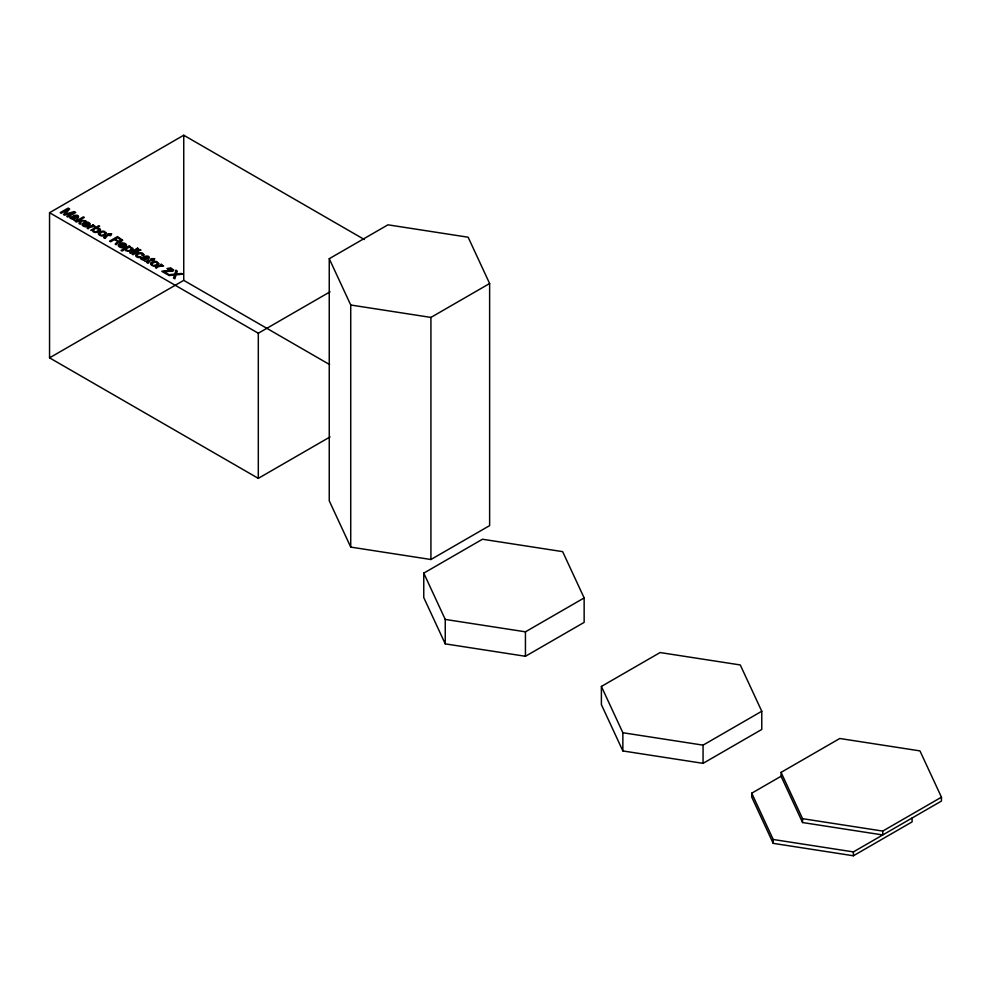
<?xml version="1.0" encoding="UTF-8"?>
<svg xmlns="http://www.w3.org/2000/svg" width="991" height="991" viewBox="0 0 991 991"><rect width="100%" height="100%" fill="white"/><g stroke="black" fill="none" stroke-linecap="round" stroke-linejoin="round"><path stroke-width="1.49" d="M330.053 436.932L258.304 478.356L49.55 357.838L49.55 212.718L183.744 135.234L364.391 239.537M49.55 357.838L183.744 280.354L329.607 364.564M329.247 258.713L387.952 224.821L468.136 237.221L489.628 283.525L489.628 525.614L430.924 559.506L350.727 547.094L329.247 500.802L329.247 258.713L350.727 305.005L350.727 547.094M49.55 212.718L258.304 333.236L330.053 291.812M350.727 305.005L430.924 317.417L489.628 283.525M423.764 573.132L482.468 539.24L562.653 551.64L584.145 597.932L584.145 622.385L525.441 656.277L445.244 643.865L423.764 597.573L423.764 573.132L445.244 619.425L445.244 643.865M445.244 619.425L525.441 631.824L584.145 597.932M601.388 686.441L660.093 652.549L740.277 664.949L761.769 711.253L761.769 729.45L703.065 763.343L622.868 750.943L601.388 704.638L601.388 686.441L622.868 732.733L622.868 750.943M622.868 732.733L703.065 745.145L761.769 711.253M781.069 772.385L839.773 738.493L919.958 750.893L941.45 797.185L941.45 801.062L853.4 851.901L773.203 839.488L751.723 793.196L781.069 776.25L781.069 772.385L802.561 818.677L802.561 822.542L882.746 834.955L882.746 831.077L941.45 797.185M751.723 793.196L751.723 797.061L773.203 843.353L853.4 855.766L912.104 821.873L912.104 818.009M802.561 818.677L882.746 831.077M781.069 776.25L802.561 822.542M853.4 851.901L853.4 855.766M773.203 839.488L773.203 843.353M703.065 745.145L703.065 763.343M525.441 631.824L525.441 656.277M430.924 317.417L430.924 559.506M258.304 333.236L258.304 478.356M183.744 135.234L183.744 280.354M143.819 254.613L142.915 255.988L141.973 255.443C143.398 252.693 137.402 253.337 136.783 255.43A1.685 0.979 0 0 0 137.018 256.198L141.118 257.016L139.842 257.425A2.812 1.623 0 0 1 138.046 257.462C130.961 255.517 141.924 249.794 143.819 254.613M103.844 237.567C106.446 240.54 104.91 235.053 109.32 235.263L110.236 235.796L111.042 235.338L110.112 234.805L111.723 233.864L108.341 233.777L107.548 234.235L108.329 234.694L103.844 237.567M146.891 262.417C149.492 265.402 147.969 259.902 152.366 260.113L154.088 260.187L153.159 259.654L154.782 258.725L151.4 258.639L150.607 259.097L151.388 259.543L146.891 262.417M83.306 224.66L84.371 225.849L86.737 225.886C88.942 228.413 78.14 225.564 83.455 222.876C85.833 220.299 93.649 223.446 88.546 226.047L84.297 223.594L83.306 224.66M119.589 245.607L120.654 246.796L123.02 246.846C125.225 249.36 114.423 246.511 119.75 243.836C122.116 241.247 129.932 244.393 124.829 246.994L120.592 244.542L119.589 245.607M77.459 216.992C75.39 216.682 63.833 216.521 73.718 219.581C74.015 223.669 84.607 213.176 73.359 215.617L77.459 216.992M148.192 257.821C146.111 257.524 134.565 257.35 144.451 260.422C145.033 264.634 155.153 253.894 144.091 256.458L148.192 257.821M99.249 233.777C99.558 237.171 107.746 233.987 103.944 232.08A1.871 1.078 0 0 0 102.432 231.931L99.249 233.777M151.524 263.953C151.834 267.347 160.022 264.176 156.231 262.256A1.871 1.078 0 0 0 154.707 262.12L151.524 263.953M122.574 240.181C120.568 242.708 118.276 241.68 116.294 244.641C112.169 244.257 122.24 241.209 114.039 239.81L110.633 241.779L109.555 241.16L117.495 236.576L122.574 240.181M98.989 229.59C92.349 236.7 92.027 224.808 98.989 229.59M92.398 230.407C92.993 233.851 99.298 232.637 100.376 229.862A3.084 1.784 0 0 0 99.843 228.748L96.796 227.918L99.67 226.258L98.728 225.713L90.763 230.308L92.398 230.407M106.433 233.343C103.721 240.057 92.312 232.216 102.432 231.163A3.382 1.945 0 0 1 104.637 231.51L106.433 233.343M158.709 263.519C155.996 270.233 144.599 262.392 154.707 261.351A3.382 1.945 0 0 1 156.912 261.686L158.709 263.519M71.302 217.735L72.962 219.023L75.849 218.293L72.863 217.264L71.302 217.735M142.035 258.564L143.695 259.865L146.581 259.134L143.584 258.094L142.035 258.564M89.128 223.966L88.323 225.019L85.102 223.173L87.679 222.814L89.128 223.966M125.411 244.913L124.606 245.979L121.385 244.12L123.974 243.774L125.411 244.913M121.075 240.119L118.92 241.247L114.931 239.302L117.644 237.729L121.075 240.119M173.598 269.998L173.499 270.37A3.307 1.908 0 0 1 172.607 271.274L163.825 271.435L168.049 273.875L167.132 274.396L161.818 271.336C164.766 270.729 178.925 270.196 167.987 269.131L166.996 268.561L170.737 267.843L173.598 269.998M175.964 270.332L174.763 274.111L167.851 274.817L169.151 275.572L174.614 274.953L173.487 278.075L174.825 278.843L176.101 274.879L182.629 274.185L181.353 273.442L176.299 274.036L177.315 271.113L175.964 270.332M81.522 220.795L80.246 224.239L79.007 223.52L80.11 220.795L76.381 222.009L75.452 221.464L83.38 216.88L84.322 217.425L79.714 220.089L85.907 220.82L81.522 220.795M126.055 248.89C129.425 255.257 135.581 242.919 126.055 248.89M67.896 209.374L63.486 214.564L64.539 215.171L73.507 212.619L66.781 216.472L67.809 217.054L75.75 212.47L74.226 211.591L65.245 214.167L69.68 208.977L68.131 208.085L60.203 212.669L61.231 213.263L67.896 209.374M132.546 249.521L128.694 251.293L125.82 250.773L124.99 249.323L122.029 251.033L121.063 250.463L129.127 245.805L130.069 246.35L129.301 246.796L132.918 248.295A3.431 1.982 0 0 1 132.546 249.521M92.968 224.907L87.183 228.24L88.149 228.81C89.165 225.849 100.066 226.976 92.894 226.01L93.897 225.44L92.968 224.907M137.563 248.159L129.623 252.742L130.589 253.312L138.529 248.729L137.563 248.159M137.811 250.822L132.051 254.154L133.042 254.724L138.802 251.392L137.811 250.822M139.991 249.571L138.889 250.203L140.982 250.141L139.991 249.571M161.236 264.312L155.451 267.657L156.429 268.214C157.433 265.266 168.334 266.393 161.161 265.427L162.165 264.857L161.236 264.312"/></g></svg>
